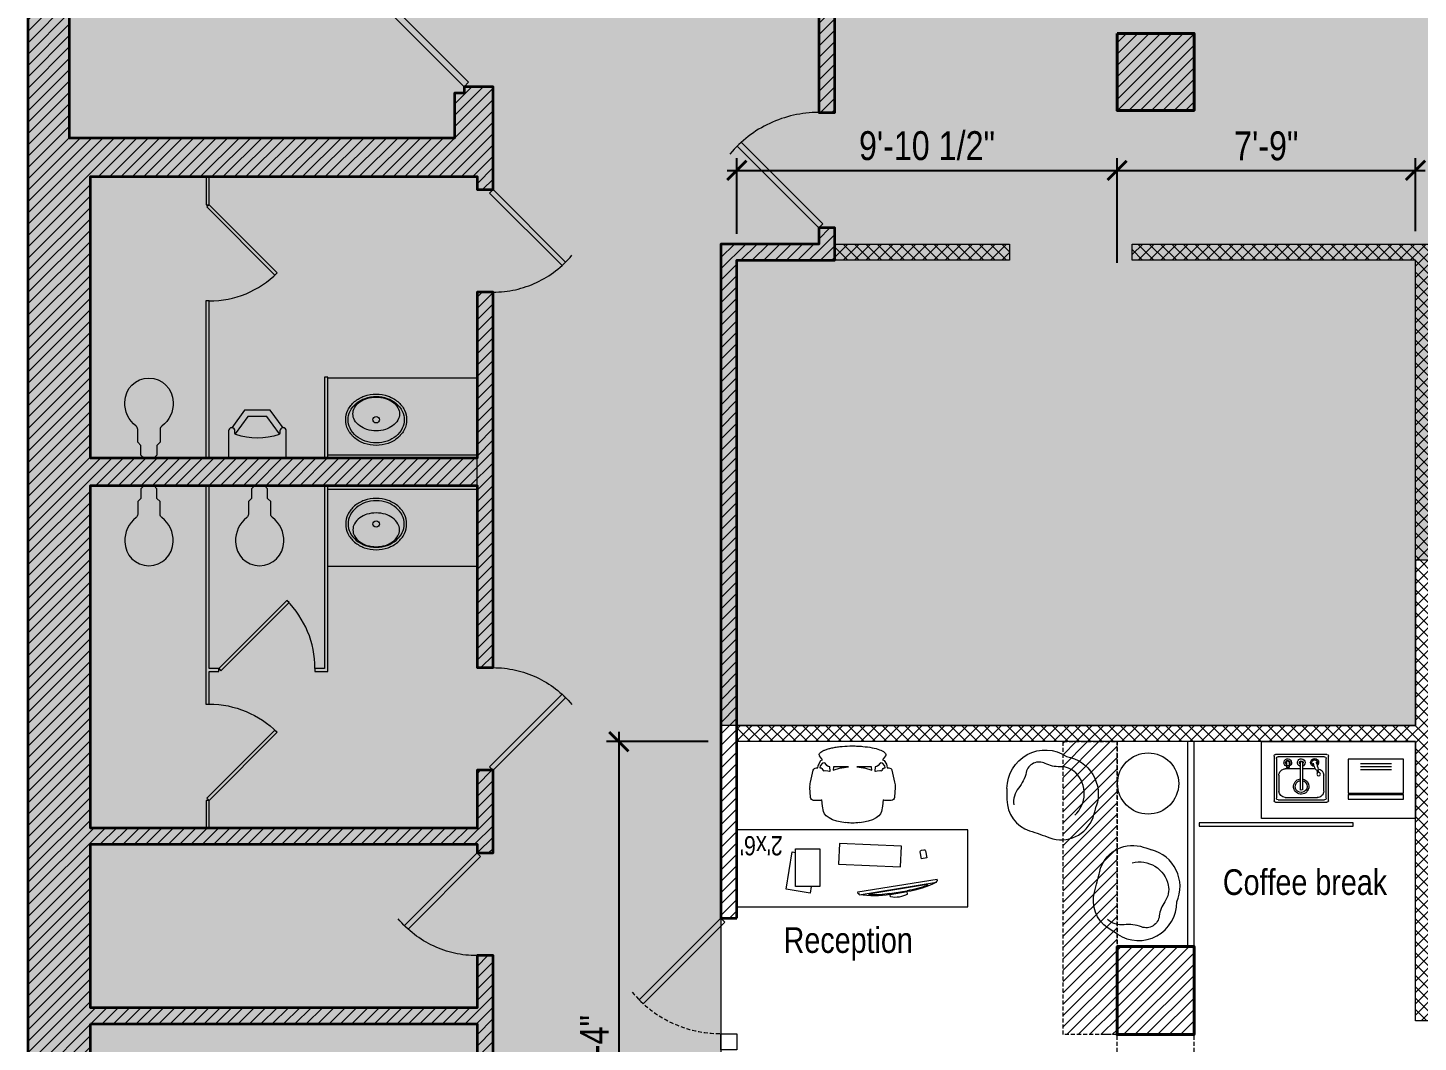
# Model space of a CAD drawing. Header units: inches. Extents: x 2034 to 6496, y 527 to 1995.
# Drawn here: x 3234.4 to 3667.8, y 1390.8 to 1706.8 of the extents above; entities that cross this region are included whole.
import ezdxf

# ---------------------------------------------------------------- set-up
doc = ezdxf.new("R2010")
doc.units = ezdxf.units.IN
doc.header["$LTSCALE"] = 5
doc.header["$MEASUREMENT"] = 0
doc.linetypes.add('HIDDEN', pattern=[0.375, 0.25, -0.125])
doc.layers.get('0').update_dxf_attribs({"linetype": 'CONTINUOUS', "lineweight": 5})
doc.layers.get('DEFPOINTS').update_dxf_attribs({"linetype": 'CONTINUOUS', "lineweight": 5})
for name, color, linetype, lineweight in [('Annotations', 8, 'CONTINUOUS', 5), ('Appliances', 140, 'CONTINUOUS', 9), ('Drywalls', 7, 'CONTINUOUS', 20), ('Framing', 142, 'CONTINUOUS', 13), ('Hatches', 8, 'CONTINUOUS', 5), ('Projections', 157, 'HIDDEN', 5), ('Structure', 7, 'CONTINUOUS', 40), ('Viewed', 156, 'CONTINUOUS', 9), ('Walls', 7, 'CONTINUOUS', 35)]:
    doc.layers.add(name, color=color, linetype=linetype, lineweight=lineweight)
doc.layers.add('Demolished', color=7, linetype='HIDDEN', lineweight=5, true_color=0xfa0000)
doc.layers.add('Zones', color=7, linetype='CONTINUOUS', lineweight=5, true_color=0xe3e3e3, transparency=0.7)
doc.styles.get("Standard").update_dxf_attribs({"font": 'arial.ttf', "width": 0.8})
doc.dimstyles.new('ARCH', dxfattribs={"dimscale": 96, "dimtxt": 0.09375, "dimasz": 0.0625, "dimexe": 0.04, "dimexo": 0.09375, "dimgap": 0.03125, "dimtad": 1, "dimdec": 5, "dimrnd": 0.0625, "dimzin": 3, "dimdsep": 46, "dimlunit": 4, "dimtxsty": 'Standard', "dimblk": 'OBLIQUE', "dimblk1": 'ARCHTICK', "dimblk2": 'ARCHTICK', "dimsah": 1, "dimcen": 0.03125, "dimdle": 0.03125, "dimclrd": 256, "dimclre": 256, "dimclrt": 256, "dimazin": 0, "dimtfac": 1, "dimtmove": 2, "dimatfit": 3, "dimldrblk": 'ARO14', "dimfxl": 0.3, "dimfxlon": 1, "dimfrac": 2, "dimarcsym": 0})
pattern_1 = [(45, (1200, 3e-14), (-1.767767, 1.767767), [])]

# ---------------------------------------------------------------- blocks, each defined once
blk = doc.blocks.new('herman miller')
at = {"color": 0, "linetype": 'ByBlock', "lineweight": -2}
for p, q in [((2066, 3309), (2035, 3333)), ((2071, 3322), (2066, 3309)), ((2101, 3339), (2071, 3322)), ((2090, 3296), (2092, 3309)), ((2092, 3309), (2113, 3327)), ((2113, 3343), (2101, 3339)), ((2129, 3346), (2113, 3343)), ((2113, 3327), (2129, 3329)), ((2130, 3358), (2129, 3346)), ((2242, 3404), (2149, 3382)), ((2154, 3304), (2151, 3291)), ((2363, 3404), (2285, 3408)), ((2433, 3309), (2384, 3314)), ((2387, 3326), (2387, 3379)), ((2475, 3300), (2433, 3309)), ((2092, 3289), (2090, 3296)), ((2111, 3275), (2092, 3289)), ((2120, 3264), (2111, 3275)), ((2121, 3251), (2120, 3264)), ((2155, 3248), (2121, 3251)), ((2121, 3223), (2147, 3224)), ((2122, 3104), (2121, 3223)), ((2147, 3224), (2130, 3166)), ((2151, 3291), (2151, 3288)), ((2151, 3288), (2154, 3267)), ((2154, 3267), (2155, 3254)), ((2155, 3254), (2155, 3248)), ((2493, 3293), (2475, 3300)), ((2510, 3279), (2493, 3293)), ((2526, 3257), (2510, 3279)), ((2540, 3229), (2526, 3257)), ((2551, 3195), (2540, 3229)), ((2560, 3157), (2551, 3195)), ((2129, 3157), (2122, 3104)), ((2130, 3166), (2129, 3157)), ((2564, 3125), (2560, 3157)), ((2121, 2920), (2122, 3038)), ((2122, 3038), (2129, 2985)), ((2129, 2985), (2130, 2976)), ((2130, 2976), (2147, 2918)), ((2551, 2947), (2560, 2985)), ((2560, 2985), (2564, 3017)), ((2092, 2853), (2111, 2868)), ((2111, 2868), (2120, 2878)), ((2120, 2878), (2121, 2891)), ((2147, 2918), (2121, 2920)), ((2121, 2891), (2155, 2895)), ((2154, 2875), (2151, 2854)), ((2155, 2888), (2154, 2875)), ((2155, 2895), (2155, 2888)), ((2493, 2849), (2510, 2863)), ((2510, 2863), (2526, 2885)), ((2526, 2885), (2540, 2913)), ((2540, 2913), (2551, 2947)), ((2035, 2810), (2066, 2833)), ((2066, 2833), (2071, 2820)), ((2071, 2820), (2101, 2803)), ((2090, 2846), (2092, 2853)), ((2092, 2833), (2090, 2846)), ((2113, 2816), (2092, 2833)), ((2101, 2803), (2113, 2800)), ((2129, 2813), (2113, 2816)), ((2113, 2800), (2129, 2796)), ((2129, 2796), (2130, 2784)), ((2149, 2760), (2242, 2738)), ((2151, 2854), (2151, 2851)), ((2151, 2851), (2154, 2838)), ((2384, 2828), (2433, 2833)), ((2387, 2764), (2387, 2816)), ((2433, 2833), (2475, 2843)), ((2475, 2843), (2493, 2849)), ((2285, 2734), (2363, 2738))]:
    blk.add_line(p, q, dxfattribs=at)
for centre, radius, start, end in [((2028, 3323), 11.4, 52.4809, 89.3775), ((2154, 3330), 25.4, 181.636, 262.725), ((2155, 3357), 25.4, 103.3925, 178.698), ((2154, 3330), 25.4, 262.725, 269.798), ((2277, 3256), 152, 87.0643, 103.3925), ((2362, 3379), 25.4, 0, 87.0643), ((2362, 3326), 25.4, 332.4862, 0), ((2135, 3071), 432, 352.8004, 7.1996), ((2028, 2819), 11.4, 270.6225, 307.5191), ((2154, 2812), 25.4, 97.275, 178.364), ((2155, 2785), 25.4, 181.302, 256.6075), ((2154, 2812), 25.4, 90.202, 97.275), ((2362, 2764), 25.4, 272.9357, 0), ((2362, 2816), 25.4, 0, 27.5138), ((2277, 2886), 152, 256.6075, 272.9357)]:
    blk.add_arc(centre, radius, start, end, dxfattribs=at)
blk.add_open_spline([(2028, 3335), (2025, 3335), (2017, 3333), (2006, 3323), (1996, 3307), (1986, 3285), (1977, 3258), (1970, 3227), (1964, 3191), (1958, 3140), (1956, 3085), (1957, 3030), (1961, 2976), (1969, 2913), (1986, 2854), (2002, 2822), (2017, 2810), (2025, 2807), (2028, 2807)], degree=3, knots=[0, 0, 0, 0, 0.05, 0.1, 0.15, 0.2, 0.25, 0.3, 0.35, 0.4, 0.5, 0.55, 0.6, 0.7, 0.8, 0.9, 0.95, 1, 1, 1, 1], dxfattribs=at)
blk = doc.blocks.new('monitor')
at = {"color": 0, "linetype": 'ByBlock', "lineweight": -2}
for p, q in [((-12.52, 0.6), (-12.52, 0)), ((-12.52, 0.6), (-12.52, 0)), ((-12.22, 0.6), (-12.52, 0.6)), ((-12.52, 0), (12.52, 0)), ((-12.22, 0.95), (12.22, 0.95)), ((-12.22, 0.95), (-12.22, 0.6)), ((-9.24, 1.1), (-9.24, 1.45)), ((-9.24, 1.1), (-9.24, 1.45)), ((-9.24, 1.1), (9.24, 1.1)), ((-2.68, 3.17), (-2.68, 2.38)), ((-2.68, 2.38), (2.68, 2.38)), ((-2.68, 2.09), (2.68, 2.09)), ((2.68, 3.17), (2.68, 2.38)), ((9.24, 1.1), (9.24, 1.45)), ((12.22, 0.95), (12.22, 0.6)), ((12.22, 0.6), (12.52, 0.6)), ((12.52, 0.6), (12.52, 0))]:
    blk.add_line(p, q, dxfattribs=at)
for centre, radius, start, end in [((-3.23, -26.48), 28.87, 88.9181, 108.1434), ((-3.23, -26.48), 28.58, 88.9181, 102.1432), ((0, -3.88), 7.54, 69.1704, 110.8296), ((3.23, -26.48), 28.87, 71.8566, 91.0819), ((3.23, -26.48), 28.58, 77.8568, 91.0819)]:
    blk.add_arc(centre, radius, start, end, dxfattribs=at)
blk = doc.blocks.new('office single')
at = {"color": 0, "linetype": 'ByBlock', "lineweight": -2}
for points in [[(0, 0), (0, 24), (72, 24), (72, 0)], [(53.78, 18.15), (46.2, 18.15), (46.2, 6.36), (53.78, 6.36)]]:
    blk.add_lwpolyline(points, close=True, dxfattribs=at)
at = {"color": 0, "linetype": 'ByBlock', "lineweight": -2, "flags": 128}
blk.add_lwpolyline([(13.22, 17.48), (12.78, 15.28), (14.43, 14.94), (14.87, 17.14, 0.414214), (14.51, 17.68), (13.76, 17.84, 0.414214)], format="xyb", close=True, dxfattribs=at)
blk.add_lwpolyline([(40.04, 19.76), (40.33, 13.32), (20.99, 12.46), (20.71, 18.9)], close=True, dxfattribs=at)
at = {"color": 0, "linetype": 'ByBlock', "lineweight": -2}
blk.add_lwpolyline([(48.86, 6.36), (49.2, 4.3), (56.68, 5.55), (54.75, 17.17), (53.78, 17.01)], dxfattribs=at)
at = {"color": 0, "linetype": 'ByBlock', "lineweight": -2, "xscale": 0.03937007874015748, "yscale": 0.03937007874015748, "zscale": 0.03937007874015748, "rotation": 270}
blk.add_blockref('herman miller', (-84.95, 127.19), dxfattribs=at)
at = {"color": 0, "linetype": 'ByBlock', "lineweight": -2, "rotation": 170.8111639226411}
blk.add_blockref('monitor', (21.97, 6.69), dxfattribs=at)
at = {"layer": 'Annotations', "extrusion": (0, 0, -1), "insert": (57.7, 16.07), "char_height": 6, "width": 60.9989, "attachment_point": 1, "text_direction": (1, 0, 0)}
blk.add_mtext("{2'x6'}", dxfattribs=at)
blk = doc.blocks.new('DR1H45')
at = {"color": 0, "linetype": 'ByBlock', "lineweight": -2}
for p, q in [((-0.5, 0), (0.207, 0.707)), ((-0.465, -0.035), (0.242, 0.672)), ((0.207, 0.707), (0.242, 0.672)), ((-0.5, 0), (-0.465, -0.035))]:
    blk.add_line(p, q, dxfattribs=at)
at = {"layer": 'Projections'}
blk.add_arc((-0.5, 0), 1, 0, 50.1944, dxfattribs=at)
blk = doc.blocks.new('_ArchTick')
at = {"const_width": 0.15}
blk.add_lwpolyline([(-0.5, -0.5), (0.5, 0.5)], dxfattribs=at)
blk = doc.blocks.new('*D53')
at = {"layer": 'Annotations', "lineweight": -2, "transparency": 16777216}
for p, q in [((3455.44, 1642.61), (3455.44, 1666.25)), ((3573.94, 1633.61), (3573.94, 1666.25)), ((3452.44, 1662.41), (3576.94, 1662.41))]:
    blk.add_line(p, q, dxfattribs=at)
at = {"layer": 'DEFPOINTS', "color": 0, "transparency": 16777216}
for p in [(3573.94, 1662.41), (3455.44, 1633.61), (3573.94, 1484.41)]:
    blk.add_point(p, dxfattribs=at)
at = {"layer": 'Annotations', "lineweight": -2, "transparency": 16777216, "xscale": 6, "yscale": 6, "zscale": 6, "rotation": 180}
blk.add_blockref('_ArchTick', (3455.44, 1662.41), dxfattribs=at)
at = {"layer": 'Annotations', "lineweight": -2, "transparency": 16777216, "xscale": 6, "yscale": 6, "zscale": 6}
blk.add_blockref('_ArchTick', (3573.94, 1662.41), dxfattribs=at)
at = {"layer": 'Annotations', "transparency": 16777216, "insert": (3514.69, 1670.06), "char_height": 9, "attachment_point": 5}
blk.add_mtext('9\'-10 1/2"', dxfattribs=at)
blk = doc.blocks.new('_Oblique')
at = {"lineweight": -2}
blk.add_line((-0.5, -0.5), (0.5, 0.5), dxfattribs=at)
blk = doc.blocks.new('ARO14')
blk.add_line((0, 0), (-1.021, 0))
at = {"const_width": 0.0625}
blk.add_lwpolyline([(-0.77, 0.468), (0, 0), (-0.77, -0.468)], dxfattribs=at)
blk = doc.blocks.new('*D55')
at = {"layer": 'Annotations', "lineweight": -2, "transparency": 16777216}
for p, q in [((3418.66, 1487.41), (3418.66, 1285.41)), ((3446.44, 1484.41), (3414.82, 1484.41)), ((3446.44, 1288.41), (3414.82, 1288.41))]:
    blk.add_line(p, q, dxfattribs=at)
at = {"layer": 'DEFPOINTS', "color": 0, "transparency": 16777216}
for p in [(3455.44, 1484.41), (3418.66, 1288.41), (3455.44, 1288.41)]:
    blk.add_point(p, dxfattribs=at)
at = {"layer": 'Annotations', "lineweight": -2, "transparency": 16777216, "xscale": 6, "yscale": 6, "zscale": 6}
for p, rotation in [((3418.66, 1484.41), 90), ((3418.66, 1288.41), 270)]:
    blk.add_blockref('_ArchTick', p, dxfattribs=dict(at, rotation=rotation))
at = {"layer": 'Annotations', "transparency": 16777216, "insert": (3411.06, 1386.41), "char_height": 9, "attachment_point": 5, "rotation": 90}
blk.add_mtext('16\'-4"', dxfattribs=at)
blk = doc.blocks.new('sink')
at = {"color": 0, "linetype": 'ByBlock', "lineweight": -2}
for p, q in [((-8, 0), (8, 0)), ((-8.5, -14.43), (-8.5, -0.5)), ((-7.75, -13.68), (-7.75, -1.25)), ((-7.25, -0.75), (7.25, -0.75)), ((-0.35, -2.56), (-0.35, -11.04)), ((0.4, -2.56), (0.4, -11.04)), ((3.78, -2.56), (3.78, -4.03)), ((3.78, -3.53), (4.65, -3.53)), ((3.78, -4.03), (4.65, -4.03)), ((3.95, -2.21), (3.95, -2.03)), ((3.95, -2.03), (4.48, -2.03)), ((4.48, -2.03), (4.48, -2.22)), ((4.65, -2.56), (4.65, -4.03)), ((7.75, -1.25), (7.75, -13.68)), ((8.5, -0.5), (8.5, -14.43)), ((-7, -11.43), (-7, -6.5)), ((-4.4, -4.5), (-0.35, -4.5)), ((0.4, -4.5), (5, -4.5)), ((4.4, -4.5), (4.53, -4.5)), ((7, -6.5), (7, -11.43)), ((8.01, -14.93), (-8.01, -14.93)), ((7.26, -14.18), (-7.26, -14.18)), ((5.01, -13.43), (-5.01, -13.43))]:
    blk.add_line(p, q, dxfattribs=at)
blk.add_circle((-5.41, -6.13), 0.562, dxfattribs=at)
for centre, radius, start, end in [((-8, -0.5), 0.5, 90, 180), ((-7.25, -1.25), 0.5, 90, 180), ((-4.16, -2.56), 1.25, 274.0491, 180), ((-4.16, -2.56), 1.25, 180, 229.3004), ((-4.16, -2.56), 0.875, 285.1914, 180), ((-4.16, -2.56), 0.875, 180, 218.2315), ((-9.66, -1.63), 6, 332, 349), ((0.03, -2.56), 1.19, 289, 180), ((0.03, -2.56), 1.19, 180, 252), ((0.03, -2.56), 0.562, 0, 180), ((0.03, -2.56), 0.562, 180, 229), ((0.03, -2.56), 0.562, 180, 180.0000027777752), ((0.03, -2.56), 0.375, 0, 180), ((0.03, -2.56), 0.375, 180, 180.0000027777867), ((0.03, -2.56), 0.562, 312, 0), ((4.22, -2.56), 1.19, 291.619, 180), ((4.22, -2.56), 1.19, 180, 248.3818), ((4.22, -2.56), 0.688, 309.5214, 180), ((4.22, -2.56), 0.688, 180, 230.4789), ((4.22, -2.56), 0.438, 126.7879, 180.1371), ((4.22, -2.56), 0.438, 0.003, 52.5133), ((7.25, -1.25), 0.5, 0, 90), ((8, -0.5), 0.5, 0, 90), ((-5, -6.5), 2, 95.6075, 180), ((-6.66, -4.63), 1.44, 318, 357), ((-3.53, -5.75), 1.44, 144, 183), ((0.03, -10), 2.38, 99.0847, 180), ((0.03, -10), 2.38, 180, 80.9152), ((0.03, -10), 1.88, 101.5369, 180), ((0.03, -10), 1.88, 180, 78.463), ((5, -6.5), 2, 0, 90), ((-5, -11.43), 2, 180, 270.4143), ((0.03, -10.25), 0.875, 244.6232, 295.3759), ((5, -11.43), 2, 270.4143, 0), ((-8, -14.43), 0.5, 180, 270), ((-7.25, -13.68), 0.5, 180, 270), ((7.25, -13.68), 0.5, 270, 0), ((8, -14.43), 0.5, 270, 0)]:
    blk.add_arc(centre, radius, start, end, dxfattribs=at)
for centre, major_axis, ratio, start_param, end_param in [((0.83, -5.83), (0, -7.24), 0.84608, 4.223697, 4.555309), ((-11.05, -1.55), (7.58, 0), 0.813102, -0.575959, -0.488692)]:
    blk.add_ellipse(centre, major_axis=major_axis, ratio=ratio, start_param=start_param, end_param=end_param, dxfattribs=at)
blk = doc.blocks.new('*D61')
at = {"layer": 'Annotations', "lineweight": -2, "transparency": 16777216}
for p, q in [((3573.94, 1633.61), (3573.94, 1666.25)), ((3666.94, 1643.46), (3666.94, 1666.25)), ((3570.94, 1662.41), (3669.94, 1662.41))]:
    blk.add_line(p, q, dxfattribs=at)
at = {"layer": 'DEFPOINTS', "color": 0, "transparency": 16777216}
for p in [(3666.94, 1662.41), (3666.94, 1634.46), (3573.94, 1484.41)]:
    blk.add_point(p, dxfattribs=at)
at = {"layer": 'Annotations', "lineweight": -2, "transparency": 16777216, "xscale": 6, "yscale": 6, "zscale": 6, "rotation": 180}
blk.add_blockref('_ArchTick', (3573.94, 1662.41), dxfattribs=at)
at = {"layer": 'Annotations', "lineweight": -2, "transparency": 16777216, "xscale": 6, "yscale": 6, "zscale": 6}
blk.add_blockref('_ArchTick', (3666.94, 1662.41), dxfattribs=at)
at = {"layer": 'Annotations', "transparency": 16777216, "insert": (3620.44, 1670), "char_height": 9, "attachment_point": 5}
blk.add_mtext('7\'-9"', dxfattribs=at)
blk = doc.blocks.new('opouf')
at = {"color": 0, "linetype": 'ByBlock', "lineweight": -2}
for points in [[(-13.24, -1.97), (-13.24, 1.53, -0.325424), (-6.17, 11.24, 0.010362), (0.08, 13.4, -0.41691), (13.58, 7.11, -0.030344), (14.6, 3.6, -0.031623)], [(7.88, 6.37, -0.425867), (8.26, -6.77, -0.211513), (3.29, -8.74, 0.12818), (-1.32, -9.74, -0.489828), (-7.23, -6.96, 0.118833), (-9.63, -2.06, -0.210657), (-11.12, 3.18)]]:
    blk.add_lwpolyline(points, format="xyb", dxfattribs=at)
for centre, start, end in [((3.26, -0.16), 279.9956, 18.3369), ((-1.28, -1.97), 180, 303.6073)]:
    blk.add_arc(centre, 11.95, start, end, dxfattribs=at)

msp = doc.modelspace()

# ---------------------------------------------------------------- hatches: boundary and pattern name
at = {"layer": 'Demolished'}
h = msp.add_hatch(dxfattribs=at)
h.set_pattern_fill('ANSI31', color=256, scale=20, style=0)
h.set_pattern_definition(pattern_1)
h.paths.add_polyline_path([(3557.156641, 1393.100537), (3573.943411, 1393.100537), (3573.943411, 1484.407518), (3557.156641, 1484.407518)])
at = {"layer": 'Hatches'}
h = msp.add_hatch(dxfattribs=at)
h.set_pattern_fill('ANSI31', color=256, scale=20, style=0)
h.set_pattern_definition(pattern_1)
h.paths.add_polyline_path([(3251.443411, 776.975537), (3251.443411, 847.100537), (3269.76143, 847.100537), (3269.76143, 872.964498), (3379.443411, 872.964498), (3379.443411, 1026.714498), (3409.943411, 1026.714498), (3409.943411, 1031.714498), (3379.443411, 1031.714498), (3379.443411, 1068.964498), (3370.443411, 1068.964498), (3370.443411, 1066.964498), (3367.443411, 1066.964498), (3367.443411, 886.214498), (3247.443411, 886.214498), (3247.443411, 1117.214498), (3367.443411, 1117.214498), (3367.443411, 1110.964498), (3370.443411, 1110.964498), (3370.443411, 1108.964498), (3379.443411, 1108.964498), (3379.443411, 1126.464498), (3340.443411, 1126.464498), (3340.443411, 1152.964498), (3332.443411, 1152.964498), (3332.443411, 1128.964498), (3248.443411, 1128.964498), (3248.443411, 1323.464498), (3332.443411, 1323.464498), (3332.443411, 1303.964498), (3340.443411, 1303.964498), (3340.443411, 1321.714498), (3379.443411, 1321.714498), (3379.443411, 1417.714498), (3374.443411, 1417.714498), (3374.443411, 1401.464498), (3253.943411, 1401.464498), (3253.943411, 1452.464498), (3374.443411, 1452.464498), (3374.443411, 1449.714498), (3379.443411, 1449.714498), (3379.443411, 1475.464498), (3374.443411, 1475.464498), (3374.443411, 1457.464498), (3253.943411, 1457.464498), (3253.943411, 1564.214498), (3374.443411, 1564.214498), (3374.443411, 1507.464498), (3379.443411, 1507.464498), (3379.443411, 1624.464498), (3374.443411, 1624.464498), (3374.443411, 1572.714498), (3253.943411, 1572.714498), (3253.943411, 1660.464498), (3374.443411, 1660.464498), (3374.443411, 1656.464498), (3379.443411, 1656.464498), (3379.443411, 1688.464498), (3370.443411, 1688.464498), (3370.443411, 1686.464498), (3367.443411, 1686.464498), (3367.443411, 1672.464498), (3247.443411, 1672.464498), (3247.443411, 1914.464498), (3367.443411, 1914.464498), (3367.443411, 1730.464498), (3370.443411, 1730.464498), (3370.443411, 1728.464498), (3379.443411, 1728.464498), (3379.443411, 1746.464498), (3411.193411, 1746.464498), (3411.193411, 1754.464498), (3379.443411, 1754.464498), (3379.443411, 1855.464498), (3477.943411, 1855.464498), (3477.943411, 1754.464498), (3459.193411, 1754.464498), (3459.193411, 1746.464498), (3480.943411, 1746.464498), (3480.943411, 1680.464498), (3485.943411, 1680.464498), (3485.943411, 1746.464498), (3485.943411, 1870.714498), (3409.193411, 1870.714498), (3409.193411, 1881.714498), (3378.193411, 1881.714498), (3378.193411, 1922.464498), (3349.943411, 1922.464498), (3349.943411, 1966.214498), (3366.943411, 1966.214498), (3366.943411, 1992.214498), (3363.76143, 1995.396479), (3339.76143, 1995.396479), (3336.57945, 1992.214498), (3336.57945, 1924.214498), (3237.975896, 1924.214498), (3234.440363, 1920.678964), (3234.440363, 600.701042), (3237.622343, 597.519062), (3261.622343, 597.519062), (3264.804324, 600.701042), (3264.804324, 634.304596), (3251.443411, 634.304596), (3251.443411, 771.975537)])
h.paths.add_polyline_path([(3253.943411, 1396.464498), (3374.443411, 1396.464498), (3374.443411, 1336.464498), (3253.943411, 1336.464498)], flags=16)
h = msp.add_hatch(dxfattribs=at)
h.set_pattern_fill('ANSI37', color=256, scale=20, style=0)
h.set_pattern_definition([(45, (1200, 3e-14), (-1.767767, 1.767767), []), (135, (1200, 3e-14), (-1.767767, -1.767767), [])])
h.paths.add_polyline_path([(3829.943411, 1681.100537), (3829.943411, 1633.907518), (3907.943411, 1633.907518), (3907.943411, 1704.254028), (3911.943411, 1704.254028), (3911.943411, 1633.907518), (4057.443411, 1633.907518), (4057.443411, 1628.907518), (3829.943411, 1628.907518), (3829.943411, 1535.907518), (3758.937891, 1535.907518), (3671.943411, 1535.907518), (3671.943411, 1402.407518), (3675.943411, 1402.407518), (3675.943411, 1397.407518), (3666.943411, 1397.407518), (3666.943411, 1484.407518), (3455.443411, 1484.407518), (3455.443411, 1489.407518), (3666.943411, 1489.407518), (3666.943411, 1634.464498), (3578.625391, 1634.464498), (3578.625391, 1639.464498), (3763.943411, 1639.464498), (3763.943411, 1634.464498), (3671.943411, 1634.464498), (3671.943411, 1540.907518), (3824.943411, 1540.907518), (3824.943411, 1634.464498), (3799.943411, 1634.464498), (3799.943411, 1642.464498), (3804.943411, 1642.464498), (3804.943411, 1639.464498), (3826.943411, 1639.464498), (3826.943411, 1677.464498), (3804.943411, 1677.464498), (3804.943411, 1674.464498), (3799.943411, 1674.464498), (3799.943411, 1705.100537), (3805.943411, 1705.100537), (3805.943411, 1681.100537)])
h.paths.add_polyline_path([(3485.943411, 1639.464498), (3540.443411, 1639.464498), (3540.443411, 1634.464498), (3485.943411, 1634.464498)], flags=17)
h.paths.add_polyline_path([(3758.307372, 1397.407518), (3757.943411, 1397.407518), (3757.943411, 1402.407518), (3758.307372, 1402.407518)], flags=17)
h = msp.add_hatch(dxfattribs=at)
h.set_pattern_fill('ANSI31', color=256, scale=20, style=0)
h.set_pattern_definition(pattern_1)
h.paths.add_polyline_path([(3573.943411, 1705.100537), (3597.943411, 1705.100537), (3597.943411, 1681.100537), (3573.943411, 1681.100537)])
h = msp.add_hatch(dxfattribs=at)
h.set_pattern_fill('ANSI31', color=256, scale=20, style=0)
h.set_pattern_definition(pattern_1)
h.paths.add_polyline_path([(3455.443411, 1429.407518), (3455.443411, 1493.407518), (3455.443411, 1634.464498), (3485.943411, 1634.464498), (3485.943411, 1644.464498), (3480.943411, 1644.464498), (3480.943411, 1639.464498), (3450.443411, 1639.464498), (3450.443411, 1429.407518)])
h = msp.add_hatch(dxfattribs=at)
h.set_pattern_fill('ANSI31', color=256, scale=20, style=0)
h.set_pattern_definition(pattern_1)
h.paths.add_polyline_path([(3573.943411, 1420.600537), (3597.943411, 1420.600537), (3597.943411, 1393.100537), (3573.943411, 1393.100537)])
at = {"layer": 'Zones'}
msp.add_hatch(color=256, dxfattribs=at).paths.add_polyline_path([(3234.440363, 1920.678964), (3237.975896, 1924.214498), (3336.57945, 1924.214498), (3336.57945, 1992.214498), (3339.76143, 1995.396479), (3363.76143, 1995.396479), (3366.943411, 1992.214498), (3570.76143, 1992.214498), (3573.943411, 1995.396479), (3597.943411, 1995.396479), (3601.125391, 1992.214498), (3802.76143, 1992.214498), (3805.943411, 1995.396479), (3829.943411, 1995.396479), (3833.125391, 1992.214498), (4034.76143, 1992.214498), (4037.943411, 1995.396479), (4061.943411, 1995.396479), (4065.125391, 1992.214498), (4065.125391, 1926.714498), (4061.943411, 1923.532518), (4061.943411, 1708.282518), (4065.125391, 1705.100537), (4065.125391, 1681.100537), (4061.943411, 1677.918557), (4061.943411, 1633.907518), (3824.943411, 1633.907518), (3824.943411, 1540.907518), (3666.943411, 1540.907518), (3666.943411, 1489.407518), (3450.443411, 1489.407518), (3450.443411, 1283.407518), (4061.943411, 1283.407518), (4061.943411, 1132.282518), (4065.125391, 1129.100537), (4065.125391, 1105.100537), (4061.943411, 1101.918557), (4061.943411, 844.282518), (4065.125391, 841.100537), (4065.125391, 817.100537), (4061.943411, 813.918557), (4061.943411, 529.986576), (3833.125391, 529.986576), (3829.943411, 526.804596), (3805.943411, 526.804596), (3802.76143, 529.986576), (3601.125391, 529.986576), (3597.943411, 526.804596), (3573.943411, 526.804596), (3570.76143, 529.986576), (3366.943411, 529.986576), (3363.76143, 526.804596), (3339.76143, 526.804596), (3336.57945, 529.986576), (3336.57945, 597.872615), (3327.505911, 597.872615), (3324.32393, 601.054596), (3264.804324, 601.054596), (3261.622343, 597.519062), (3237.622343, 597.519062), (3234.440363, 600.701042)])

# ---------------------------------------------------------------- linework, layer by layer
at = {"layer": 'Appliances'}
for p, q in [((3320.99791, 1572.714498), (3320.99791, 1572.714498)), ((3320.99791, 1572.714498), (3320.99791, 1572.714498)), ((3320.99791, 1572.714498), (3320.99791, 1572.714498)), ((3320.99791, 1572.714498), (3320.99791, 1572.714498)), ((3320.99791, 1572.714498), (3320.99791, 1572.714498)), ((3320.99791, 1572.714498), (3320.99791, 1572.714498)), ((3320.99791, 1572.714498), (3320.99791, 1572.714498)), ((3320.99791, 1572.714498), (3320.99791, 1572.714498)), ((3320.99791, 1572.714498), (3320.99791, 1572.714498)), ((3320.99791, 1572.714498), (3320.99791, 1572.714498)), ((3321.693411, 1564.214498), (3321.693411, 1564.214498)), ((3321.693411, 1564.214498), (3321.693411, 1564.214498)), ((3321.693411, 1564.214498), (3321.693411, 1564.214498)), ((3321.693411, 1564.214498), (3321.693411, 1564.214498)), ((3321.693411, 1564.214498), (3321.693411, 1564.214498)), ((3321.693411, 1564.214498), (3321.693411, 1564.214498)), ((3321.693411, 1564.214498), (3321.693411, 1564.214498)), ((3321.693411, 1564.214498), (3321.693411, 1564.214498)), ((3321.693411, 1564.214498), (3321.693411, 1564.214498)), ((3321.693411, 1564.214498), (3321.693411, 1564.214498))]:
    msp.add_line(p, q, dxfattribs=at)
for points in [[(3268.19341, 1582.714498, -0.2409608136), (3264.693411, 1590.214498, -1), (3279.693411, 1590.214498, -0.2596783607), (3276.193411, 1582.714498, 0.2360679759), (3275.693411, 1581.714498), (3275.693411, 1577.714498), (3274.693411, 1576.714498), (3274.693411, 1573.714498), (3273.693411, 1572.714498), (3270.693411, 1572.714498), (3269.693411, 1573.714498), (3269.693411, 1576.714498), (3268.693411, 1577.714498), (3268.693411, 1581.714498, 0.2360679759), (3268.193411, 1582.714498)], [(3268.19341, 1554.214499, 0.2409608136), (3264.693411, 1546.714498, 1), (3279.693411, 1546.714498, 0.2596783607), (3276.193411, 1554.214498, -0.2360679759), (3275.693411, 1555.214498), (3275.693411, 1559.214498), (3274.693411, 1560.214498), (3274.693411, 1563.214498), (3273.693411, 1564.214498), (3270.693411, 1564.214498), (3269.693411, 1563.214498), (3269.693411, 1560.214498), (3268.693411, 1559.214498), (3268.693411, 1555.214498, -0.2360679759), (3268.193411, 1554.214498)], [(3302.69341, 1554.214499, 0.2409608136), (3299.193411, 1546.714498, 1), (3314.193411, 1546.714498, 0.2596783607), (3310.693411, 1554.214498, -0.2360679759), (3310.193411, 1555.214498), (3310.193411, 1559.214498), (3309.193411, 1560.214498), (3309.193411, 1563.214498), (3308.193411, 1564.214498), (3305.193411, 1564.214498), (3304.193411, 1563.214498), (3304.193411, 1560.214498), (3303.193411, 1559.214498), (3303.193411, 1555.214498, -0.2360679759), (3302.693411, 1554.214498)]]:
    msp.add_lwpolyline(points, format="xyb", dxfattribs=at)
at = {"layer": 'Appliances', "elevation": 34}
for points in [[(3343.017294, 1576.714498, -0.0841013365), (3339.311386, 1577.342282, -0.0913219305), (3336.299779, 1579.057644, -0.1038140656), (3334.212879, 1581.724401, -0.1147824922), (3333.517294, 1584.714498, -0.1147824922), (3334.212879, 1587.704595, -0.1038140656), (3336.299779, 1590.371353, -0.0913219305), (3339.311386, 1592.086714, -0.0841013365), (3343.017294, 1592.714498, -0.0841013365), (3346.723201, 1592.086714, -0.0913219305), (3349.734808, 1590.371353, -0.1038140656), (3351.821708, 1587.704595, -0.1147824922), (3352.517294, 1584.714498, -0.1147824922), (3351.821708, 1581.724401, -0.1038140656), (3349.734808, 1579.057644, -0.0913219305), (3346.723201, 1577.342282, -0.0841013365)], [(3343.017294, 1577.464498, -0.0841013365), (3339.558398, 1578.050438, -0.0913219305), (3336.782881, 1579.631327, -0.1038140656), (3334.885872, 1582.055432, -0.1147824922), (3334.267294, 1584.714498, -0.1147824922), (3334.885872, 1587.373565, -0.1038140656), (3336.782881, 1589.797669, -0.0913219305), (3339.558398, 1591.378559, -0.0841013365), (3343.017294, 1591.964498, -0.0841013365), (3346.476189, 1591.378559, -0.0913219305), (3349.251706, 1589.797669, -0.1038140656), (3351.148715, 1587.373565, -0.1147824922), (3351.767294, 1584.714498, -0.1147824922), (3351.148715, 1582.055432, -0.1038140656), (3349.251706, 1579.631327, -0.0913219305), (3346.476189, 1578.050438, -0.0841013365)], [(3343.017294, 1581.273544, -0.073018178), (3340.150687, 1581.694417, -0.0840572237), (3337.890769, 1582.812052, -0.1065116189), (3336.276326, 1584.610349, -0.1305731787), (3335.767294, 1586.526338, -0.1305731787), (3336.276326, 1588.442327, -0.1065116189), (3337.890769, 1590.240624, -0.0840572237), (3340.150687, 1591.358259, -0.073018178), (3343.017294, 1591.779132, -0.073018178), (3345.8839, 1591.358259, -0.0840572237), (3348.143818, 1590.240624, -0.1065116189), (3349.758261, 1588.442327, -0.1305731787), (3350.267294, 1586.526338, -0.1305731787), (3349.758261, 1584.610349, -0.1065116189), (3348.143818, 1582.812052, -0.0840572237), (3345.8839, 1581.694417, -0.073018178)], [(3343.017294, 1560.214498, 0.0841013365), (3339.311386, 1559.586714, 0.0913219305), (3336.299779, 1557.871353, 0.1038140656), (3334.212879, 1555.204595, 0.1147824922), (3333.517294, 1552.214498, 0.1147824922), (3334.212879, 1549.224401, 0.1038140656), (3336.299779, 1546.557644, 0.0913219305), (3339.311386, 1544.842282, 0.0841013365), (3343.017294, 1544.214498, 0.0841013365), (3346.723201, 1544.842282, 0.0913219305), (3349.734808, 1546.557644, 0.1038140656), (3351.821708, 1549.224401, 0.1147824922), (3352.517294, 1552.214498, 0.1147824922), (3351.821708, 1555.204595, 0.1038140656), (3349.734808, 1557.871353, 0.0913219305), (3346.723201, 1559.586714, 0.0841013365)], [(3343.017294, 1559.464498, 0.0841013365), (3339.558398, 1558.878559, 0.0913219305), (3336.782881, 1557.297669, 0.1038140656), (3334.885872, 1554.873565, 0.1147824922), (3334.267294, 1552.214498, 0.1147824922), (3334.885872, 1549.555432, 0.1038140656), (3336.782881, 1547.131327, 0.0913219305), (3339.558398, 1545.550438, 0.0841013365), (3343.017294, 1544.964498, 0.0841013365), (3346.476189, 1545.550438, 0.0913219305), (3349.251706, 1547.131327, 0.1038140656), (3351.148715, 1549.555432, 0.1147824922), (3351.767294, 1552.214498, 0.1147824922), (3351.148715, 1554.873565, 0.1038140656), (3349.251706, 1557.297669, 0.0913219305), (3346.476189, 1558.878559, 0.0841013365)], [(3343.017294, 1555.655452, 0.073018178), (3340.150687, 1555.234579, 0.0840572237), (3337.890769, 1554.116944, 0.1065116189), (3336.276326, 1552.318648, 0.1305731787), (3335.767294, 1550.402658, 0.1305731787), (3336.276326, 1548.486669, 0.1065116189), (3337.890769, 1546.688372, 0.0840572237), (3340.150687, 1545.570737, 0.073018178), (3343.017294, 1545.149865, 0.073018178), (3345.8839, 1545.570737, 0.0840572237), (3348.143818, 1546.688372, 0.1065116189), (3349.758261, 1548.486669, 0.1305731787), (3350.267294, 1550.402658, 0.1305731787), (3349.758261, 1552.318648, 0.1065116189), (3348.143818, 1554.116944, 0.0840572237), (3345.8839, 1555.234579, 0.073018178)]]:
    msp.add_lwpolyline(points, format="xyb", close=True, dxfattribs=at)
at = {"layer": 'Appliances'}
for points in [[(3313.99791, 1582.214498), (3309.99791, 1587.714498), (3301.99791, 1587.714498), (3297.99791, 1582.214498)], [(3312.934025, 1580.276972), (3308.97946, 1585.714498), (3303.016359, 1585.714498), (3299.061794, 1580.276972)]]:
    msp.add_lwpolyline(points, dxfattribs=at)
msp.add_lwpolyline([(3312.99791, 1581.214498), (3312.99791, 1580.492726, -0.317923324), (3312.733613, 1580.119078, -0.1714119189), (3299.262206, 1580.119078, -0.317923324), (3298.99791, 1580.492726), (3298.99791, 1581.214498, 1), (3296.99791, 1581.214498), (3296.99791, 1572.714498), (3314.99791, 1572.714498), (3314.99791, 1581.214498, 1)], format="xyb", close=True, dxfattribs=at)
for centre in [(3343.017294, 1584.714498, 34), (3343.017294, 1552.214498, 34)]:
    msp.add_circle(centre, 1, dxfattribs=at)
at = {"layer": 'DEFPOINTS', "color": 7, "lineweight": 0}
for p, q in [((3257.193411, 1572.714498), (3257.193411, 1572.714498)), ((3257.193411, 1572.714498), (3257.193411, 1572.714498)), ((3257.193411, 1572.714498), (3257.193411, 1572.714498)), ((3257.193411, 1572.714498), (3257.193411, 1572.714498)), ((3257.193411, 1572.714498), (3257.193411, 1572.714498)), ((3257.193411, 1572.714498), (3257.193411, 1572.714498)), ((3257.193411, 1572.714498), (3257.193411, 1572.714498)), ((3257.193411, 1572.714498), (3257.193411, 1572.714498)), ((3257.193411, 1572.714498), (3257.193411, 1572.714498)), ((3257.193411, 1572.714498), (3257.193411, 1572.714498)), ((3287.193411, 1572.714498), (3287.193411, 1572.714498)), ((3287.193411, 1572.714498), (3287.193411, 1572.714498)), ((3287.193411, 1572.714498), (3287.193411, 1572.714498)), ((3287.193411, 1572.714498), (3287.193411, 1572.714498)), ((3287.193411, 1572.714498), (3287.193411, 1572.714498)), ((3287.193411, 1572.714498), (3287.193411, 1572.714498)), ((3287.193411, 1572.714498), (3287.193411, 1572.714498)), ((3287.193411, 1572.714498), (3287.193411, 1572.714498)), ((3287.193411, 1572.714498), (3287.193411, 1572.714498)), ((3287.193411, 1572.714498), (3287.193411, 1572.714498)), ((3290.99791, 1572.714498), (3290.99791, 1572.714498)), ((3290.99791, 1572.714498), (3290.99791, 1572.714498)), ((3290.99791, 1572.714498), (3290.99791, 1572.714498)), ((3290.99791, 1572.714498), (3290.99791, 1572.714498)), ((3290.99791, 1572.714498), (3290.99791, 1572.714498)), ((3290.99791, 1572.714498), (3290.99791, 1572.714498)), ((3290.99791, 1572.714498), (3290.99791, 1572.714498)), ((3290.99791, 1572.714498), (3290.99791, 1572.714498)), ((3290.99791, 1572.714498), (3290.99791, 1572.714498)), ((3290.99791, 1572.714498), (3290.99791, 1572.714498)), ((3257.193411, 1564.214498), (3257.193411, 1564.214498)), ((3257.193411, 1564.214498), (3257.193411, 1564.214498)), ((3257.193411, 1564.214498), (3257.193411, 1564.214498)), ((3257.193411, 1564.214498), (3257.193411, 1564.214498)), ((3257.193411, 1564.214498), (3257.193411, 1564.214498)), ((3257.193411, 1564.214498), (3257.193411, 1564.214498)), ((3257.193411, 1564.214498), (3257.193411, 1564.214498)), ((3257.193411, 1564.214498), (3257.193411, 1564.214498)), ((3257.193411, 1564.214498), (3257.193411, 1564.214498)), ((3257.193411, 1564.214498), (3257.193411, 1564.214498)), ((3287.193411, 1564.214498), (3287.193411, 1564.214498)), ((3287.193411, 1564.214498), (3287.193411, 1564.214498)), ((3287.193411, 1564.214498), (3287.193411, 1564.214498)), ((3287.193411, 1564.214498), (3287.193411, 1564.214498)), ((3287.193411, 1564.214498), (3287.193411, 1564.214498)), ((3287.193411, 1564.214498), (3287.193411, 1564.214498)), ((3287.193411, 1564.214498), (3287.193411, 1564.214498)), ((3287.193411, 1564.214498), (3287.193411, 1564.214498)), ((3287.193411, 1564.214498), (3287.193411, 1564.214498)), ((3287.193411, 1564.214498), (3287.193411, 1564.214498)), ((3291.693411, 1564.214498), (3291.693411, 1564.214498)), ((3291.693411, 1564.214498), (3291.693411, 1564.214498)), ((3291.693411, 1564.214498), (3291.693411, 1564.214498)), ((3291.693411, 1564.214498), (3291.693411, 1564.214498)), ((3291.693411, 1564.214498), (3291.693411, 1564.214498)), ((3291.693411, 1564.214498), (3291.693411, 1564.214498)), ((3291.693411, 1564.214498), (3291.693411, 1564.214498)), ((3291.693411, 1564.214498), (3291.693411, 1564.214498)), ((3291.693411, 1564.214498), (3291.693411, 1564.214498)), ((3291.693411, 1564.214498), (3291.693411, 1564.214498))]:
    msp.add_line(p, q, dxfattribs=at)
at = {"layer": 'Demolished'}
msp.add_lwpolyline([(3573.943411, 1393.100537), (3557.156641, 1393.100537), (3557.156641, 1484.407518), (3573.943411, 1484.407518)], close=True, dxfattribs=at)
at = {"layer": 'Drywalls', "flags": 128}
msp.add_lwpolyline([(3675.943411, 1397.407518), (3666.943411, 1397.407518), (3666.943411, 1484.407518), (3455.443411, 1484.407518), (3455.443411, 1489.407518), (3666.943411, 1489.407518), (3666.943411, 1634.464498), (3578.625391, 1634.464498), (3578.625391, 1639.464498), (3763.943411, 1639.464498)], dxfattribs=at)
at = {"layer": 'Drywalls'}
msp.add_lwpolyline([(3485.943411, 1639.464498), (3540.443411, 1639.464498), (3540.443411, 1634.464498), (3485.943411, 1634.464498)], close=True, dxfattribs=at)
at = {"layer": 'Framing', "color": 142, "linetype": 'Continuous'}
for p, q in [((3289.991489, 1660.464772), (3289.986695, 1651.714773)), ((3290.991488, 1660.464224), (3289.991489, 1660.464772)), ((3290.986694, 1651.714225), (3290.991488, 1660.464224)), ((3289.986695, 1651.714773), (3290.986694, 1651.714225)), ((3289.970258, 1621.714778), (3289.943411, 1572.714772)), ((3290.970258, 1621.71423), (3289.970258, 1621.714778)), ((3290.943411, 1572.714224), (3290.970258, 1621.71423)), ((3327.943411, 1598.003173), (3326.943411, 1598.003173)), ((3326.943411, 1598.003173), (3326.943411, 1572.714498)), ((3327.943411, 1572.714498), (3327.943411, 1598.003173)), ((3289.943411, 1572.714772), (3290.943411, 1572.714224)), ((3326.943411, 1572.714498), (3327.943411, 1572.714498)), ((3290.937658, 1564.214736), (3289.937658, 1564.214261)), ((3289.937658, 1564.214261), (3289.964957, 1506.713796)), ((3290.964719, 1507.214498), (3290.937658, 1564.214736)), ((3327.943411, 1564.214498), (3326.943411, 1564.214498)), ((3326.943411, 1564.214498), (3326.943411, 1507.214498)), ((3327.943411, 1506.214498), (3327.943411, 1564.214498)), ((3289.964957, 1506.713796), (3289.970001, 1496.089255)), ((3293.943411, 1507.214498), (3290.964719, 1507.214498)), ((3290.965194, 1506.214498), (3293.943411, 1506.214498)), ((3290.970001, 1496.08973), (3290.965194, 1506.214498)), ((3293.943411, 1506.214498), (3293.943411, 1507.214498)), ((3323.943411, 1507.214498), (3323.943411, 1506.214498)), ((3326.943411, 1507.214498), (3323.943411, 1507.214498)), ((3323.943411, 1506.214498), (3327.943411, 1506.214498)), ((3289.970001, 1496.089255), (3290.970001, 1496.08973)), ((3290.984243, 1466.089734), (3289.984243, 1466.089259)), ((3289.984243, 1466.089259), (3289.988338, 1457.464261)), ((3290.988338, 1457.464736), (3290.984243, 1466.089734)), ((3289.988338, 1457.464261), (3290.988338, 1457.464736))]:
    msp.add_line(p, q, dxfattribs=at)
at = {"layer": 'Framing'}
for p, q in [((3595.996907, 1420.600537), (3595.996907, 1484.407518)), ((3597.943411, 1420.600537), (3597.943411, 1484.407518)), ((3450.443411, 1429.407518), (3424.987567, 1403.951674)), ((3451.716203, 1428.134726), (3426.260359, 1402.678881)), ((3450.443411, 1429.407518), (3451.716203, 1428.134726)), ((3424.987567, 1403.951674), (3426.260359, 1402.678881)), ((3570.943411, 1393.100537), (3568.996907, 1393.100537))]:
    msp.add_line(p, q, dxfattribs=at)
at = {"layer": 'Framing', "color": 142, "linetype": 'Continuous'}
for points in [[(3290.986694, 1651.714225), (3290.2792, 1651.007506), (3311.480778, 1629.782683), (3312.188272, 1630.489402)], [(3290.986694, 1651.714225), (3290.2792, 1651.007506), (3311.480778, 1629.782683), (3312.188272, 1630.489402)], [(3290.986694, 1651.714225), (3290.2792, 1651.007506), (3311.480778, 1629.782683), (3312.188272, 1630.489402)], [(3293.943411, 1507.214498), (3294.650518, 1506.507391), (3315.863721, 1527.720595), (3315.156614, 1528.427702)], [(3290.984243, 1466.089734), (3290.276801, 1466.796505), (3311.479931, 1488.019777), (3312.187373, 1487.313006)], [(3290.984243, 1466.089734), (3290.276801, 1466.796505), (3311.479931, 1488.019777), (3312.187373, 1487.313006)], [(3290.984243, 1466.089734), (3290.276801, 1466.796505), (3311.479931, 1488.019777), (3312.187373, 1487.313006)]]:
    msp.add_lwpolyline(points, close=True, dxfattribs=at)
at = {"layer": 'Framing'}
msp.add_lwpolyline([(3450.443411, 1393.407518), (3455.443411, 1393.407518), (3455.443411, 1388.407518), (3450.443411, 1388.407518)], close=True, dxfattribs=at)
at = {"layer": 'Framing', "color": 142, "linetype": 'Continuous'}
for centre, start, end in [((3290.986694, 1651.714225), 269.96860806, 314.96860806), ((3290.986694, 1651.714225), 269.96860806, 314.96860806), ((3290.986694, 1651.714225), 269.96860806, 314.96860806), ((3293.943411, 1507.214498), 0, 45)]:
    msp.add_arc(centre, 30, start, end, dxfattribs=at)
at = {"layer": 'Framing', "color": 142, "linetype": 'Continuous', "extrusion": (0, 0, -1)}
msp.add_arc((-3290.984243, 1466.089734), 30, 89.97279855, 134.97279855, dxfattribs=at)
msp.add_arc((-3290.984243, 1466.089734), 30, 89.97279855, 134.97279855, dxfattribs=at)
msp.add_arc((-3290.984243, 1466.089734), 30, 89.97279855, 134.97279855, dxfattribs=at)
at = {"layer": 'Projections'}
for p, q in [((3573.943411, 1288.407518), (3573.943411, 1484.407518)), ((3597.943411, 1288.407518), (3597.943411, 1484.407518))]:
    msp.add_line(p, q, dxfattribs=at)
msp.add_arc((3450.443411, 1429.407518), 36, 219.80557109, 270, dxfattribs=at)
at = {"layer": 'Structure'}
for points in [[(3573.943411, 1705.100537), (3597.943411, 1705.100537), (3597.943411, 1681.100537), (3573.943411, 1681.100537)], [(3573.943411, 1420.600537), (3597.943411, 1420.600537), (3597.943411, 1393.100537), (3573.943411, 1393.100537)]]:
    msp.add_lwpolyline(points, close=True, dxfattribs=at)
at = {"layer": 'Viewed', "color": 156, "linetype": 'Continuous'}
for p, q in [((3374.443411, 1597.714498), (3327.943411, 1597.714498)), ((3374.443411, 1539.044426), (3374.443411, 1597.714498)), ((3374.443411, 1573.714498), (3327.943411, 1573.714498)), ((3327.943411, 1572.714498), (3374.443411, 1572.714498)), ((3327.943411, 1563.044426), (3374.443411, 1563.044426)), ((3374.605021, 1564.044426), (3328.105021, 1564.044426)), ((3327.943411, 1539.044426), (3374.443411, 1539.044426))]:
    msp.add_line(p, q, dxfattribs=at)
at = {"layer": 'Viewed'}
for p, q in [((3649.784183, 1477.59642), (3659.453548, 1477.59642)), ((3649.784183, 1476.635489), (3659.453548, 1476.635489)), ((3649.784183, 1475.674558), (3659.453548, 1475.674558)), ((3645.985503, 1468.322838), (3663.252227, 1468.322838)), ((3645.985503, 1467.900028), (3663.252227, 1467.900028))]:
    msp.add_line(p, q, dxfattribs=at)
for points in [[(3666.943411, 1484.407518), (3666.943411, 1460.407518), (3618.943411, 1460.407518), (3618.943411, 1484.407518)], [(3647.518819, 1458.061495), (3647.518819, 1459.077737), (3599.518819, 1459.077737), (3599.518819, 1458.061495)]]:
    msp.add_lwpolyline(points, close=True, dxfattribs=at)
for points in [[(3663.252227, 1468.322838), (3663.252227, 1478.903285), (3645.985503, 1478.903285), (3645.985503, 1468.322838)], [(3645.985503, 1467.900028), (3645.985503, 1466.516288), (3663.252227, 1466.516288), (3663.252227, 1467.900028)]]:
    msp.add_lwpolyline(points, dxfattribs=at)
msp.add_circle((3583.608618, 1471.357795), 9.527923, dxfattribs=at)
at = {"layer": 'Walls'}
for points in [[(3234.440363, 1920.678964), (3234.440363, 600.701042)], [(3379.443411, 1321.714498), (3379.443411, 1417.714498), (3374.443411, 1417.714498), (3374.443411, 1401.464498), (3253.943411, 1401.464498), (3253.943411, 1452.464498), (3374.443411, 1452.464498), (3374.443411, 1449.714498), (3379.443411, 1449.714498), (3379.443411, 1475.464498), (3374.443411, 1475.464498), (3374.443411, 1457.464498), (3253.943411, 1457.464498), (3253.943411, 1564.214498), (3374.443411, 1564.214498), (3374.443411, 1507.464498), (3379.443411, 1507.464498), (3379.443411, 1624.464498), (3374.443411, 1624.464498), (3374.443411, 1572.714498), (3253.943411, 1572.714498), (3253.943411, 1660.464498), (3374.443411, 1660.464498), (3374.443411, 1656.464498), (3379.443411, 1656.464498), (3379.443411, 1688.464498), (3370.443411, 1688.464498), (3370.443411, 1686.464498), (3367.443411, 1686.464498), (3367.443411, 1672.464498), (3247.443411, 1672.464498), (3247.443411, 1914.464498)], [(3480.943411, 1746.464498), (3480.943411, 1680.464498), (3485.943411, 1680.464498), (3485.943411, 1746.464498)]]:
    msp.add_lwpolyline(points, dxfattribs=at)
for points in [[(3455.443411, 1429.407518), (3455.443411, 1493.407518), (3455.443411, 1634.464498), (3485.943411, 1634.464498), (3485.943411, 1644.464498), (3480.943411, 1644.464498), (3480.943411, 1639.464498), (3450.443411, 1639.464498), (3450.443411, 1429.407518)], [(3253.943411, 1396.464498), (3374.443411, 1396.464498), (3374.443411, 1336.464498), (3253.943411, 1336.464498)]]:
    msp.add_lwpolyline(points, close=True, dxfattribs=at)
at = {"layer": 'Zones'}
for points in [[(3234.440363, 600.701042), (3234.440363, 1920.678964), (3237.975896, 1924.214498), (3336.57945, 1924.214498), (3336.57945, 1992.214498), (3339.76143, 1995.396479), (3363.76143, 1995.396479), (3366.943411, 1992.214498), (3570.76143, 1992.214498), (3573.943411, 1995.396479), (3597.943411, 1995.396479), (3601.125391, 1992.214498), (3802.76143, 1992.214498)], [(3824.943411, 1540.907518), (3666.943411, 1540.907518), (3666.943411, 1489.407518), (3450.443411, 1489.407518), (3450.443411, 1283.407518), (4061.943411, 1283.407518)]]:
    msp.add_lwpolyline(points, dxfattribs=at)

# ---------------------------------------------------------------- block references
at = {"layer": 'Framing'}
for p, xscale, yscale, zscale, rotation in [((3370.443411, 1708.464498), 40, 40, 0.001111111111111111, 90), ((3480.943411, 1662.464498), 36, 36, 0.0009999999999999998, 90), ((3379.443411, 1640.464498), 32, 32, 32, 269.9999999999984), ((3379.435385, 1491.464496), -31.99999999999999, 31.99999999999998, 0.0008888888888888887, 270.0287423532408), ((3374.443411, 1433.714498), -32, 32, 0.0008888888888888887, 89.9999999999984)]:
    msp.add_blockref('DR1H45', p, dxfattribs=dict(at, xscale=xscale, yscale=yscale, zscale=zscale, rotation=rotation))
at = {"layer": 'Viewed', "xscale": -1}
msp.add_blockref('office single', (3527.443411, 1432.895929), dxfattribs=at)
for name, p, rotation in [('opouf', (3552.852618, 1467.866095), 180), ('sink', (3631.354377, 1480.423837), 359.9999999970818)]:
    msp.add_blockref(name, p, dxfattribs=dict(at, rotation=rotation))
at = {"layer": 'Viewed', "rotation": 56.7251120151655}
msp.add_blockref('opouf', (3579.67801, 1436.538378), dxfattribs=at)

# ---------------------------------------------------------------- texts
at = {"layer": 'Annotations', "char_height": 8, "width": 60.99887021, "attachment_point": 1}
for s, insert in [('{Coffee break}', (3606.90787, 1444.629355)), ('{Reception}', (3470.009605, 1426.570527))]:
    msp.add_mtext(s, dxfattribs=dict(at, insert=insert))

# ---------------------------------------------------------------- dimensions: what is measured, and where the dimension line sits
at = {"layer": 'Annotations'}
for base, p1, p2, picture, middle in [((3573.943411, 1662.405501), (3455.443411, 1633.605501), (3573.943411, 1484.407518), '*D53', (3514.693411, 1670.05898)), ((3666.943411, 1662.405501), (3573.943411, 1484.407518), (3666.943411, 1634.464498), '*D61', (3620.443411, 1670.000658))]:
    dim = msp.add_linear_dim(base=base, p1=p1, p2=p2, dimstyle='ARCH', dxfattribs=at)
    dim.commit()
    dim.dimension.update_dxf_attribs({"geometry": picture, "text_midpoint": middle})
dim = msp.add_linear_dim(base=(3418.659963, 1288.407518), p1=(3455.443411, 1484.407518), p2=(3455.443411, 1288.407518), angle=90, dimstyle='ARCH', dxfattribs=at)
dim.commit()
dim.dimension.update_dxf_attribs({"geometry": '*D55', "text_midpoint": (3411.064807, 1386.407518)})

doc.saveas('drawing.dxf')
